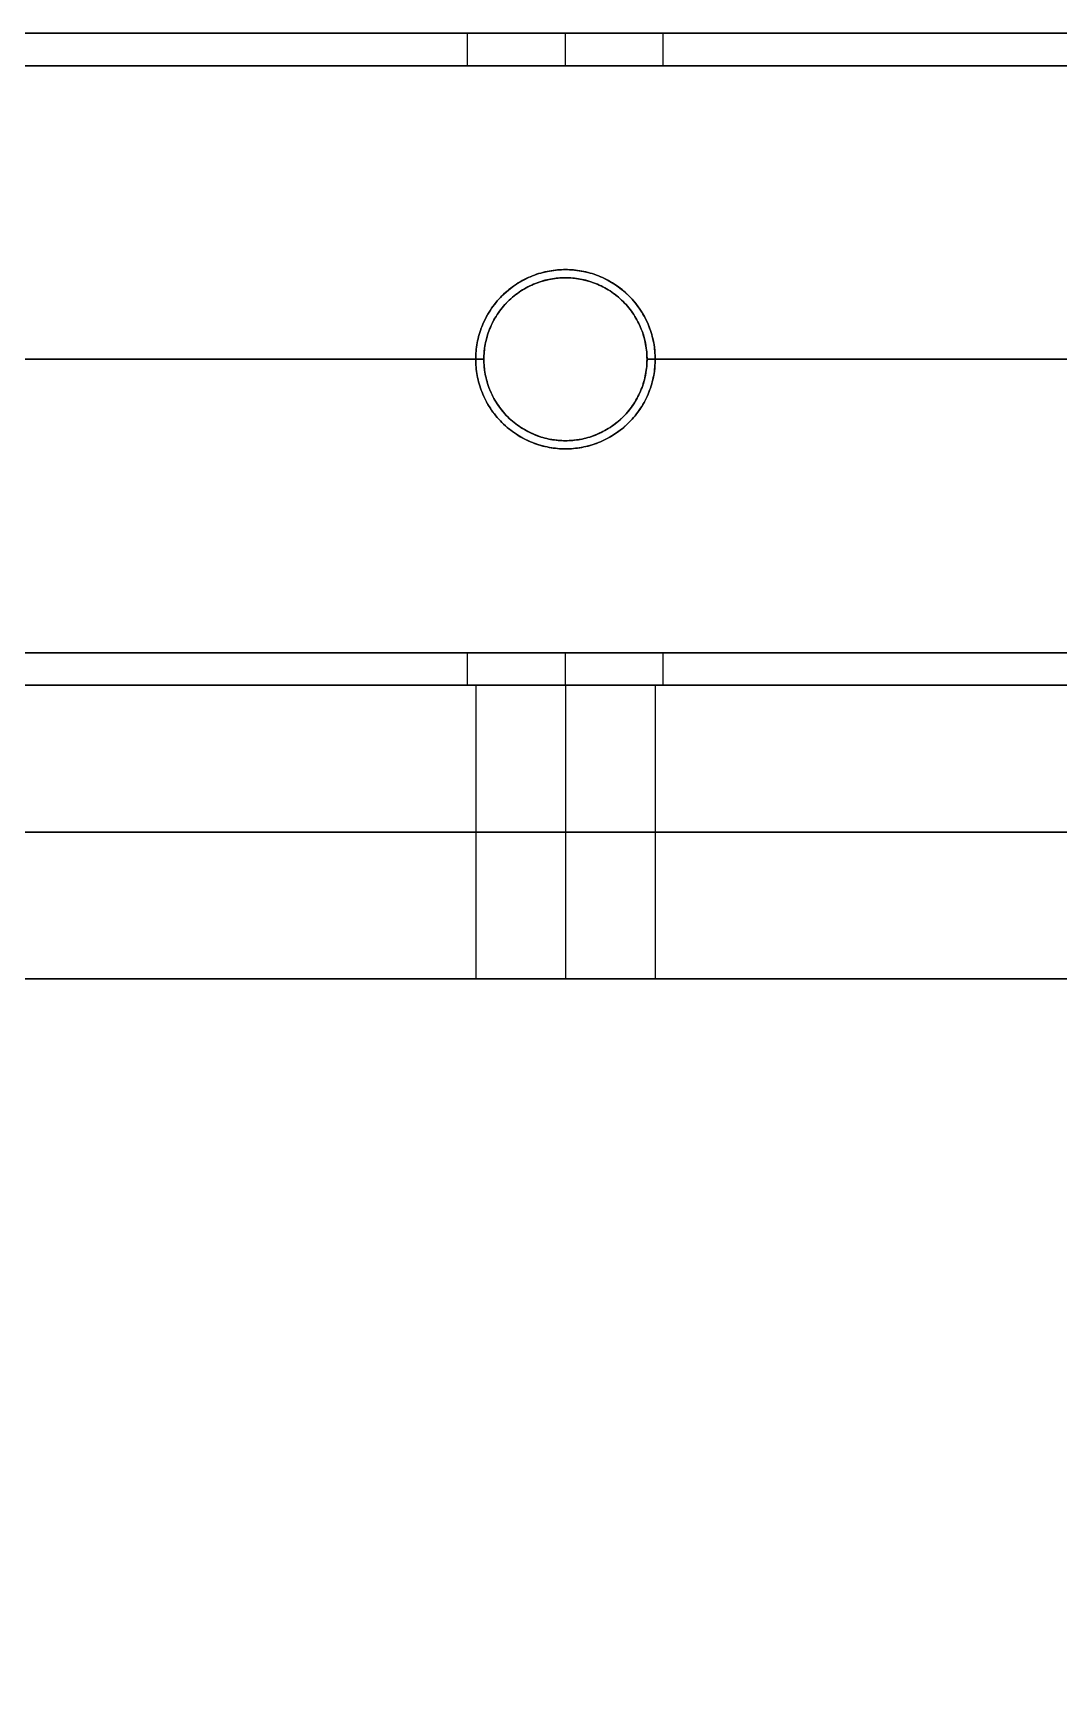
# Model space of a CAD drawing. Header units: millimetres. Extents: x -6529 to 809, y -8611 to 207.
# Drawn here: x -444.1 to -381.2, y -3796.7 to -3695.2 of the extents above; entities that cross this region are included whole.
import ezdxf

# ---------------------------------------------------------------- set-up
doc = ezdxf.new("R2010")
doc.units = ezdxf.units.MM
doc.header["$MEASUREMENT"] = 0
for name, color, linetype, true_color in [('gaten$11mm', 7, 'Continuous', 0xff6a35), ('platen', 7, 'Continuous', 0x007f00), ('staal', 5, 'Continuous', 0x0000ff)]:
    doc.layers.add(name, color=color, linetype=linetype, true_color=true_color)

# ---------------------------------------------------------------- blocks, each defined once
blk = doc.blocks.new('top plaat')
at = {"layer": 'platen'}
for p, q in [((95.5, 25.5), (95.5, 25.5, 18)), ((90, 20), (90, 20, 18)), ((101, 20), (101, 20, 18)), ((95.5, 14.5), (95.5, 14.5, 18))]:
    blk.add_line(p, q, dxfattribs=at)
for points in [[(658, 40), (349, 40), (40, 40)], [(658, 40, 18), (349, 40, 18), (40, 40, 18)], [(658, 40, 9), (349, 40, 9), (40, 40, 9)]]:
    blk.add_open_spline(points, degree=2, dxfattribs=at)
for points, knots in [([(95.5, 25.5), (101, 25.5), (101, 20), (101, 14.5), (95.5, 14.5), (90, 14.5), (90, 20), (90, 25.5), (95.5, 25.5)], [-31.415927, -31.415927, -31.415927, -23.561945, -23.561945, -15.707963, -15.707963, -7.853982, -7.853982, 0, 0, 0]), ([(95.5, 25.5, 18), (101, 25.5, 18), (101, 20, 18), (101, 14.5, 18), (95.5, 14.5, 18), (90, 14.5, 18), (90, 20, 18), (90, 25.5, 18), (95.5, 25.5, 18)], [-31.415927, -31.415927, -31.415927, -23.561945, -23.561945, -15.707963, -15.707963, -7.853982, -7.853982, 0, 0, 0]), ([(95.5, 25.5, 9), (90, 25.5, 9), (90, 20, 9), (90, 14.5, 9), (95.5, 14.5, 9), (101, 14.5, 9), (101, 20, 9), (101, 25.5, 9), (95.5, 25.5, 9)], [0, 0, 0, 7.853982, 7.853982, 15.707963, 15.707963, 23.561945, 23.561945, 31.415927, 31.415927, 31.415927])]:
    blk.add_rational_spline(points, [1, 0.707106781187, 1, 0.707106781187, 1, 0.707106781187, 1, 0.707106781187, 1], degree=2, knots=knots, dxfattribs=at)
blk = doc.blocks.new('plaat base')
at = {"layer": 'platen'}
for p, q in [((58, -600), (1258, -600)), ((58, -600, 18), (1258, -600, 18)), ((95.5, -1232.5), (95.5, -1232.5, 18)), ((90, -1238), (90, -1238, 18)), ((101, -1238), (101, -1238, 18)), ((95.5, -1243.5), (95.5, -1243.5, 18))]:
    blk.add_line(p, q, dxfattribs=at)
for points in [[(358, 0), (179, 0), (0, 0)], [(358, 0, 18), (179, 0, 18), (0, 0, 18)], [(358, 0, 9), (179, 0, 9), (0, 0, 9)], [(58, -1258), (208, -1258), (358, -1258)], [(58, -1258, 18), (208, -1258, 18), (358, -1258, 18)], [(58, -1258, 9), (208, -1258, 9), (358, -1258, 9)]]:
    blk.add_open_spline(points, degree=2, dxfattribs=at)
for points in [[(95.5, -1243.5), (90, -1243.5), (90, -1238), (90, -1232.5), (95.5, -1232.5), (101, -1232.5), (101, -1238), (101, -1243.5), (95.5, -1243.5)], [(95.5, -1243.5, 18), (90, -1243.5, 18), (90, -1238, 18), (90, -1232.5, 18), (95.5, -1232.5, 18), (101, -1232.5, 18), (101, -1238, 18), (101, -1243.5, 18), (95.5, -1243.5, 18)]]:
    blk.add_rational_spline(points, [1, 0.707106781187, 1, 0.707106781187, 1, 0.707106781187, 1, 0.707106781187, 1], degree=2, knots=[-31.415927, -31.415927, -31.415927, -23.561945, -23.561945, -15.707963, -15.707963, -7.853982, -7.853982, 0, 0, 0], dxfattribs=at)

msp = doc.modelspace()

# ---------------------------------------------------------------- linework, layer by layer
at = {"layer": 'gaten$11mm'}
msp.add_circle((-411.47, -3715.21), 5.5, dxfattribs=at)
at = {"layer": 'staal'}
for p, q in [((-417.47, -3697.21, 20), (-417.47, -3695.21, 20)), ((-417.47, -3697.21, 1296), (-417.47, -3695.21, 1296)), ((-411.47, -3697.21, 26), (-411.47, -3695.21, 26)), ((-411.47, -3697.21, 14), (-411.47, -3695.21, 14)), ((-411.47, -3697.21, 1302), (-411.47, -3695.21, 1302)), ((-411.47, -3697.21, 1290), (-411.47, -3695.21, 1290)), ((-405.47, -3697.21, 20), (-405.47, -3695.21, 20)), ((-405.47, -3697.21, 1296), (-405.47, -3695.21, 1296)), ((-411.47, -3710.21, 38), (-411.47, -3710.21, 40)), ((-411.47, -3710.21), (-411.47, -3710.21, 2)), ((-411.47, -3710.21, 1314), (-411.47, -3710.21, 1316)), ((-411.47, -3710.21, 1276), (-411.47, -3710.21, 1278)), ((-416.47, -3715.21, 38), (-416.47, -3715.21, 40)), ((-416.47, -3715.21), (-416.47, -3715.21, 2)), ((-416.47, -3715.21, 1314), (-416.47, -3715.21, 1316)), ((-416.47, -3715.21, 1276), (-416.47, -3715.21, 1278)), ((-406.47, -3715.21, 38), (-406.47, -3715.21, 40)), ((-406.47, -3715.21), (-406.47, -3715.21, 2)), ((-406.47, -3715.21, 1314), (-406.47, -3715.21, 1316)), ((-406.47, -3715.21, 1276), (-406.47, -3715.21, 1278)), ((-411.47, -3720.21), (-411.47, -3720.21, 2)), ((-411.47, -3720.21, 38), (-411.47, -3720.21, 40)), ((-411.47, -3720.21, 1276), (-411.47, -3720.21, 1278)), ((-411.47, -3720.21, 1314), (-411.47, -3720.21, 1316)), ((-417.47, -3735.21, 20), (-417.47, -3733.21, 20)), ((-417.47, -3735.21, 1296), (-417.47, -3733.21, 1296)), ((-411.47, -3735.21, 26), (-411.47, -3733.21, 26)), ((-411.47, -3735.21, 14), (-411.47, -3733.21, 14)), ((-411.47, -3735.21, 1302), (-411.47, -3733.21, 1302)), ((-411.47, -3735.21, 1290), (-411.47, -3733.21, 1290)), ((-405.47, -3735.21, 20), (-405.47, -3733.21, 20)), ((-405.47, -3735.21, 1296), (-405.47, -3733.21, 1296))]:
    msp.add_line(p, q, dxfattribs=at)
for points in [[(-506.97, -3695.21), (809.03, -3695.21), (809.03, -5011.21), (-506.97, -5011.21)], [(-466.97, -3735.21), (769.03, -3735.21), (769.03, -4971.21), (-466.97, -4971.21)]]:
    msp.add_lwpolyline(points, close=True, dxfattribs=at)
for centre in [(-411.47, -3715.21), (-411.47, -3715.21, 39), (-411.47, -3715.21, 1), (-411.47, -3715.21, 1276), (-411.47, -3715.21, 1315), (-411.47, -3715.21, 1277)]:
    msp.add_circle(centre, 5, dxfattribs=at)
for points in [[(809.03, -3695.21), (151.03, -3695.21), (-506.97, -3695.21)], [(809.03, -3695.21, 40), (151.03, -3695.21, 40), (-506.97, -3695.21, 40)], [(-417.47, -3695.21, 20), (-462.22, -3695.21, 20), (-506.97, -3695.21, 20)], [(-506.97, -3695.21, 1276), (151.03, -3695.21, 1276), (809.03, -3695.21, 1276)], [(-506.97, -3695.21, 1316), (151.03, -3695.21, 1316), (809.03, -3695.21, 1316)], [(-506.97, -3695.21, 1296), (-462.22, -3695.21, 1296), (-417.47, -3695.21, 1296)], [(-342.47, -3695.21, 20), (-373.97, -3695.21, 20), (-405.47, -3695.21, 20)], [(-405.47, -3695.21, 1296), (-373.97, -3695.21, 1296), (-342.47, -3695.21, 1296)], [(807.03, -3697.21, 38), (151.03, -3697.21, 38), (-504.97, -3697.21, 38)], [(807.03, -3697.21, 2), (151.03, -3697.21, 2), (-504.97, -3697.21, 2)], [(-417.47, -3697.21, 20), (-461.22, -3697.21, 20), (-504.97, -3697.21, 20)], [(-504.97, -3697.21, 1314), (151.03, -3697.21, 1314), (807.03, -3697.21, 1314)], [(-504.97, -3697.21, 1278), (151.03, -3697.21, 1278), (807.03, -3697.21, 1278)], [(-504.97, -3697.21, 1296), (-461.22, -3697.21, 1296), (-417.47, -3697.21, 1296)], [(-342.47, -3697.21, 20), (-373.97, -3697.21, 20), (-405.47, -3697.21, 20)], [(-405.47, -3697.21, 1296), (-373.97, -3697.21, 1296), (-342.47, -3697.21, 1296)], [(-416.47, -3715.21, 40), (-451.72, -3715.21, 40), (-486.97, -3715.21, 40)], [(-416.47, -3715.21, 38), (-451.72, -3715.21, 38), (-486.97, -3715.21, 38)], [(-416.47, -3715.21, 2), (-451.72, -3715.21, 2), (-486.97, -3715.21, 2)], [(-416.47, -3715.21), (-451.72, -3715.21), (-486.97, -3715.21)], [(-486.97, -3715.21, 1316), (-451.72, -3715.21, 1316), (-416.47, -3715.21, 1316)], [(-486.97, -3715.21, 1314), (-451.72, -3715.21, 1314), (-416.47, -3715.21, 1314)], [(-486.97, -3715.21, 1278), (-451.72, -3715.21, 1278), (-416.47, -3715.21, 1278)], [(-486.97, -3715.21, 1276), (-451.72, -3715.21, 1276), (-416.47, -3715.21, 1276)], [(-341.47, -3715.21, 40), (-373.97, -3715.21, 40), (-406.47, -3715.21, 40)], [(-341.47, -3715.21, 38), (-373.97, -3715.21, 38), (-406.47, -3715.21, 38)], [(-341.47, -3715.21, 2), (-373.97, -3715.21, 2), (-406.47, -3715.21, 2)], [(-341.47, -3715.21), (-373.97, -3715.21), (-406.47, -3715.21)], [(-406.47, -3715.21, 1316), (-373.97, -3715.21, 1316), (-341.47, -3715.21, 1316)], [(-406.47, -3715.21, 1314), (-373.97, -3715.21, 1314), (-341.47, -3715.21, 1314)], [(-406.47, -3715.21, 1278), (-373.97, -3715.21, 1278), (-341.47, -3715.21, 1278)], [(-406.47, -3715.21, 1276), (-373.97, -3715.21, 1276), (-341.47, -3715.21, 1276)], [(771.03, -3733.21, 38), (151.03, -3733.21, 38), (-468.97, -3733.21, 38)], [(771.03, -3733.21, 2), (151.03, -3733.21, 2), (-468.97, -3733.21, 2)], [(-417.47, -3733.21, 20), (-443.22, -3733.21, 20), (-468.97, -3733.21, 20)], [(-468.97, -3733.21, 1314), (151.03, -3733.21, 1314), (771.03, -3733.21, 1314)], [(-468.97, -3733.21, 1278), (151.03, -3733.21, 1278), (771.03, -3733.21, 1278)], [(-468.97, -3733.21, 1296), (-443.22, -3733.21, 1296), (-417.47, -3733.21, 1296)], [(-342.47, -3733.21, 20), (-373.97, -3733.21, 20), (-405.47, -3733.21, 20)], [(-405.47, -3733.21, 1296), (-373.97, -3733.21, 1296), (-342.47, -3733.21, 1296)], [(769.03, -3735.21), (151.03, -3735.21), (-466.97, -3735.21)], [(769.03, -3735.21, 40), (151.03, -3735.21, 40), (-466.97, -3735.21, 40)], [(-417.47, -3735.21, 20), (-442.22, -3735.21, 20), (-466.97, -3735.21, 20)], [(-466.97, -3735.21, 1276), (151.03, -3735.21, 1276), (769.03, -3735.21, 1276)], [(-466.97, -3735.21, 1316), (151.03, -3735.21, 1316), (769.03, -3735.21, 1316)], [(-466.97, -3735.21, 1296), (-442.22, -3735.21, 1296), (-417.47, -3735.21, 1296)], [(-342.47, -3735.21, 20), (-373.97, -3735.21, 20), (-405.47, -3735.21, 20)], [(-405.47, -3735.21, 1296), (-373.97, -3735.21, 1296), (-342.47, -3735.21, 1296)]]:
    msp.add_open_spline(points, degree=2, dxfattribs=at)
for points, weights, knots in [([(-411.47, -3695.21, 26), (-417.47, -3695.21, 26), (-417.47, -3695.21, 20), (-417.47, -3695.21, 14), (-411.47, -3695.21, 14), (-405.47, -3695.21, 14), (-405.47, -3695.21, 20), (-405.47, -3695.21, 26), (-411.47, -3695.21, 26)], [0.999999860338, 0.707106851018, 1, 0.707106781187, 1, 0.707106781187, 1, 0.707106851018, 0.999999860338], [-31.415927, -31.415927, -31.415927, -23.561946, -23.561946, -15.707963, -15.707963, -7.853981, -7.853981, 0, 0, 0]), ([(-411.47, -3695.21, 1302), (-405.47, -3695.21, 1302), (-405.47, -3695.21, 1296), (-405.47, -3695.21, 1290), (-411.47, -3695.21, 1290), (-417.47, -3695.21, 1290), (-417.47, -3695.21, 1296), (-417.47, -3695.21, 1302), (-411.47, -3695.21, 1302)], [0.999999860338, 0.707106851018, 1, 0.707106781187, 1, 0.707106781187, 1, 0.707106851018, 0.999999860338], [-31.415927, -31.415927, -31.415927, -23.561946, -23.561946, -15.707963, -15.707963, -7.853981, -7.853981, 0, 0, 0]), ([(-411.47, -3697.21, 26), (-405.47, -3697.21, 26), (-405.47, -3697.21, 20), (-405.47, -3697.21, 14), (-411.47, -3697.21, 14), (-417.47, -3697.21, 14), (-417.47, -3697.21, 20), (-417.47, -3697.21, 26), (-411.47, -3697.21, 26)], [1, 0.707106781187, 1, 0.707106781187, 1, 0.707106781187, 1, 0.707106781187, 1], [0, 0, 0, 7.853982, 7.853982, 15.707963, 15.707963, 23.561945, 23.561945, 31.415927, 31.415927, 31.415927]), ([(-411.47, -3697.21, 1302), (-417.47, -3697.21, 1302), (-417.47, -3697.21, 1296), (-417.47, -3697.21, 1290), (-411.47, -3697.21, 1290), (-405.47, -3697.21, 1290), (-405.47, -3697.21, 1296), (-405.47, -3697.21, 1302), (-411.47, -3697.21, 1302)], [1, 0.707106781187, 1, 0.707106781187, 1, 0.707106781187, 1, 0.707106781187, 1], [0, 0, 0, 7.853982, 7.853982, 15.707963, 15.707963, 23.561945, 23.561945, 31.415927, 31.415927, 31.415927]), ([(-411.47, -3720.21, 40), (-416.47, -3720.21, 40), (-416.47, -3715.21, 40), (-416.47, -3710.21, 40), (-411.47, -3710.21, 40), (-406.47, -3710.21, 40), (-406.47, -3715.21, 40), (-406.47, -3720.21, 40), (-411.47, -3720.21, 40)], [1, 0.707106781187, 1, 0.707106781187, 1, 0.707106781187, 1, 0.707106781187, 1], [-31.415927, -31.415927, -31.415927, -23.561945, -23.561945, -15.707963, -15.707963, -7.853982, -7.853982, 0, 0, 0]), ([(-411.47, -3720.21, 38), (-406.47, -3720.21, 38), (-406.47, -3715.21, 38), (-406.47, -3710.21, 38), (-411.47, -3710.21, 38), (-416.47, -3710.21, 38), (-416.47, -3715.21, 38), (-416.47, -3720.21, 38), (-411.47, -3720.21, 38)], [1, 0.707106781187, 1, 0.707106781187, 1, 0.707106781187, 1, 0.707106781187, 1], [0, 0, 0, 7.853982, 7.853982, 15.707963, 15.707963, 23.561945, 23.561945, 31.415927, 31.415927, 31.415927]), ([(-411.47, -3720.21, 2), (-416.47, -3720.21, 2), (-416.47, -3715.21, 2), (-416.47, -3710.21, 2), (-411.47, -3710.21, 2), (-406.47, -3710.21, 2), (-406.47, -3715.21, 2), (-406.47, -3720.21, 2), (-411.47, -3720.21, 2)], [1, 0.707106781187, 1, 0.707106781187, 1, 0.707106781187, 1, 0.707106781187, 1], [-31.415927, -31.415927, -31.415927, -23.561945, -23.561945, -15.707963, -15.707963, -7.853982, -7.853982, 0, 0, 0]), ([(-411.47, -3720.21, 1316), (-406.47, -3720.21, 1316), (-406.47, -3715.21, 1316), (-406.47, -3710.21, 1316), (-411.47, -3710.21, 1316), (-416.47, -3710.21, 1316), (-416.47, -3715.21, 1316), (-416.47, -3720.21, 1316), (-411.47, -3720.21, 1316)], [1, 0.707106781187, 1, 0.707106781187, 1, 0.707106781187, 1, 0.707106781187, 1], [-31.415927, -31.415927, -31.415927, -23.561945, -23.561945, -15.707963, -15.707963, -7.853982, -7.853982, 0, 0, 0]), ([(-411.47, -3720.21, 1314), (-416.47, -3720.21, 1314), (-416.47, -3715.21, 1314), (-416.47, -3710.21, 1314), (-411.47, -3710.21, 1314), (-406.47, -3710.21, 1314), (-406.47, -3715.21, 1314), (-406.47, -3720.21, 1314), (-411.47, -3720.21, 1314)], [1, 0.707106781187, 1, 0.707106781187, 1, 0.707106781187, 1, 0.707106781187, 1], [0, 0, 0, 7.853982, 7.853982, 15.707963, 15.707963, 23.561945, 23.561945, 31.415927, 31.415927, 31.415927]), ([(-411.47, -3720.21, 1278), (-406.47, -3720.21, 1278), (-406.47, -3715.21, 1278), (-406.47, -3710.21, 1278), (-411.47, -3710.21, 1278), (-416.47, -3710.21, 1278), (-416.47, -3715.21, 1278), (-416.47, -3720.21, 1278), (-411.47, -3720.21, 1278)], [1, 0.707106781187, 1, 0.707106781187, 1, 0.707106781187, 1, 0.707106781187, 1], [-31.415927, -31.415927, -31.415927, -23.561945, -23.561945, -15.707963, -15.707963, -7.853982, -7.853982, 0, 0, 0]), ([(-411.47, -3733.21, 26), (-417.47, -3733.21, 26), (-417.47, -3733.21, 20), (-417.47, -3733.21, 14), (-411.47, -3733.21, 14), (-405.47, -3733.21, 14), (-405.47, -3733.21, 20), (-405.47, -3733.21, 26), (-411.47, -3733.21, 26)], [1, 0.707106781187, 1, 0.707106781187, 1, 0.707106781187, 1, 0.707106781187, 1], [-31.415927, -31.415927, -31.415927, -23.561945, -23.561945, -15.707963, -15.707963, -7.853982, -7.853982, 0, 0, 0]), ([(-411.47, -3733.21, 1302), (-405.47, -3733.21, 1302), (-405.47, -3733.21, 1296), (-405.47, -3733.21, 1290), (-411.47, -3733.21, 1290), (-417.47, -3733.21, 1290), (-417.47, -3733.21, 1296), (-417.47, -3733.21, 1302), (-411.47, -3733.21, 1302)], [1, 0.707106781187, 1, 0.707106781187, 1, 0.707106781187, 1, 0.707106781187, 1], [-31.415927, -31.415927, -31.415927, -23.561945, -23.561945, -15.707963, -15.707963, -7.853982, -7.853982, 0, 0, 0]), ([(-411.47, -3735.21, 26), (-405.47, -3735.21, 26), (-405.47, -3735.21, 20), (-405.47, -3735.21, 14), (-411.47, -3735.21, 14), (-417.47, -3735.21, 14), (-417.47, -3735.21, 20), (-417.47, -3735.21, 26), (-411.47, -3735.21, 26)], [0.999999860338, 0.707106851018, 1, 0.707106781187, 1, 0.707106781187, 1, 0.707106851018, 0.999999860338], [0, 0, 0, 7.853981, 7.853981, 15.707963, 15.707963, 23.561946, 23.561946, 31.415927, 31.415927, 31.415927]), ([(-411.47, -3735.21, 1302), (-417.47, -3735.21, 1302), (-417.47, -3735.21, 1296), (-417.47, -3735.21, 1290), (-411.47, -3735.21, 1290), (-405.47, -3735.21, 1290), (-405.47, -3735.21, 1296), (-405.47, -3735.21, 1302), (-411.47, -3735.21, 1302)], [0.999999860338, 0.707106851018, 1, 0.707106781187, 1, 0.707106781187, 1, 0.707106851018, 0.999999860338], [0, 0, 0, 7.853981, 7.853981, 15.707963, 15.707963, 23.561946, 23.561946, 31.415927, 31.415927, 31.415927])]:
    msp.add_rational_spline(points, weights, degree=2, knots=knots, dxfattribs=at)

# ---------------------------------------------------------------- block references
at = {"layer": 'platen'}
for name, p in [('top plaat', (-506.97, -3735.21, 1316)), ('plaat base', (-506.97, -3753.21, 40))]:
    msp.add_blockref(name, p, dxfattribs=at)
at = {"layer": 'platen', "extrusion": (0, -1, 0)}
msp.add_blockref('plaat base', (-506.97, 1258, 3735.21), dxfattribs=at)

doc.saveas('drawing.dxf')
